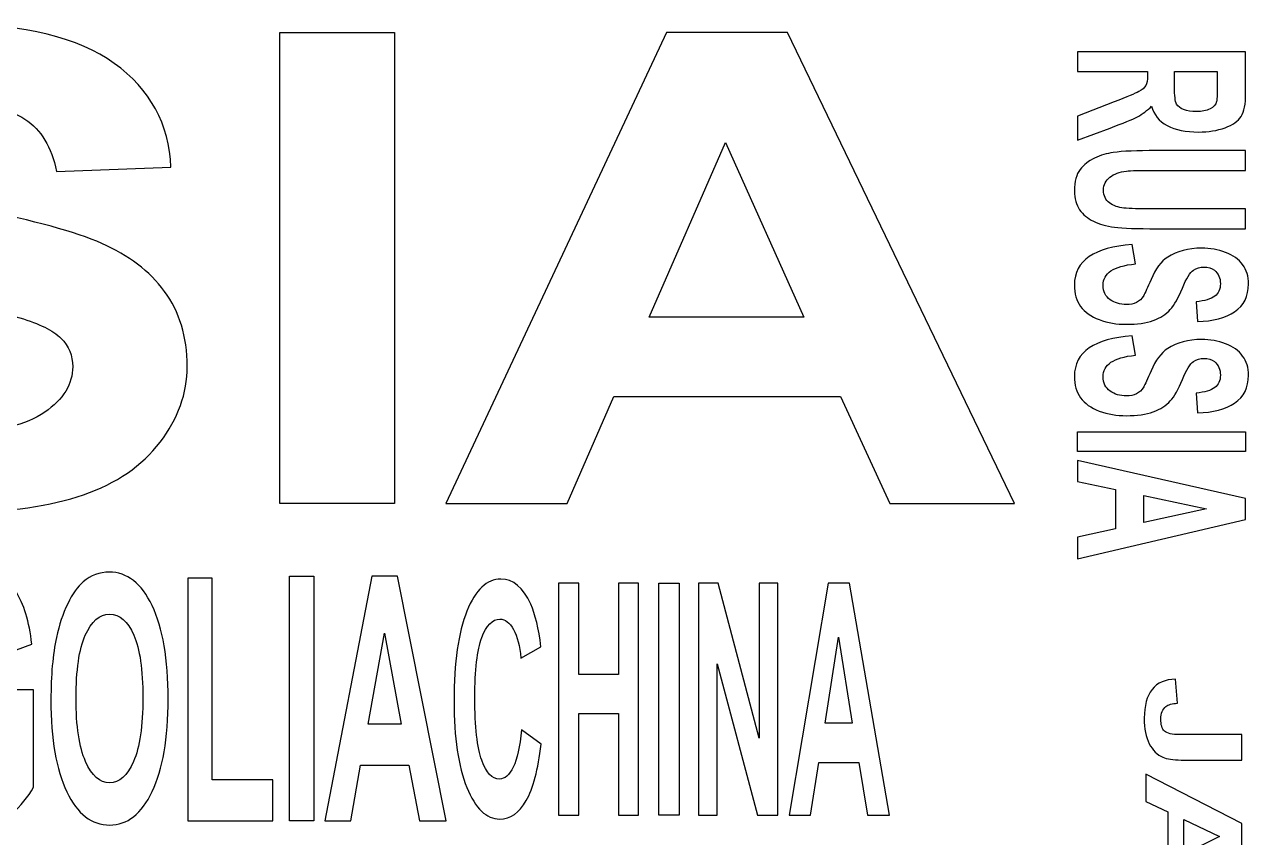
# Model space of a CAD drawing. Header units: centimetres. Extents: x -12.1 to 12.1, y -5 to 6.2.
# Drawn here: x 4.795 to 7.891, y 3.272 to 5.328 of the extents above; entities that cross this region are included whole.
import ezdxf

# ---------------------------------------------------------------- set-up
doc = ezdxf.new("R2010")
doc.units = ezdxf.units.CM
doc.header["$MEASUREMENT"] = 0
doc.layers.add('Layer 1', color=7, linetype='Continuous')

msp = doc.modelspace()

# ---------------------------------------------------------------- linework, layer by layer
at = {"layer": 'Layer 1', "color": 250}
for points, knots in [([(4.04048, 4.50397), (4.04048, 4.50397), (4.32215, 4.52671), (4.32215, 4.52671), (4.32215, 4.52671), (4.33909, 4.44811), (4.37348, 4.3904), (4.42532, 4.35357), (4.42532, 4.35357), (4.47712, 4.3167), (4.54706, 4.2983), (4.63505, 4.2983), (4.63505, 4.2983), (4.72829, 4.2983), (4.79853, 4.31467), (4.84579, 4.34748), (4.84579, 4.34748), (4.89305, 4.38027), (4.91669, 4.41859), (4.91669, 4.4625), (4.91669, 4.4625), (4.91669, 4.49069), (4.90676, 4.51463), (4.88688, 4.53443), (4.88688, 4.53443), (4.86699, 4.5542), (4.83225, 4.57141), (4.78272, 4.58605), (4.78272, 4.58605), (4.7488, 4.59581), (4.67157, 4.61313), (4.55094, 4.63806), (4.55094, 4.63806), (4.39576, 4.67004), (4.28691, 4.70931), (4.22437, 4.75596), (4.22437, 4.75596), (4.13631, 4.82151), (4.09228, 4.90144), (4.09228, 4.99573), (4.09228, 4.99573), (4.09228, 5.05644), (4.11301, 5.11322), (4.15442, 5.16604), (4.15442, 5.16604), (4.1958, 5.2189), (4.25544, 5.2591), (4.33336, 5.28674), (4.33336, 5.28674), (4.41125, 5.31441), (4.50531, 5.32821), (4.61549, 5.32821), (4.61549, 5.32821), (4.79544, 5.32821), (4.93087, 5.29542), (5.02184, 5.22987), (5.02184, 5.22987), (5.11278, 5.16429), (5.16051, 5.07677), (5.16508, 4.96728), (5.16508, 4.96728), (5.16508, 4.96728), (4.87564, 4.9567), (4.87564, 4.9567), (4.87564, 4.9567), (4.86323, 5.01797), (4.83665, 5.062), (4.79594, 5.08882), (4.79594, 5.08882), (4.75517, 5.11564), (4.69405, 5.12903), (4.61258, 5.12903), (4.61258, 5.12903), (4.52848, 5.12903), (4.46262, 5.11468), (4.41501, 5.086), (4.41501, 5.086), (4.38437, 5.06753), (4.36905, 5.04287), (4.36905, 5.01197), (4.36905, 5.01197), (4.36905, 4.98382), (4.38338, 4.95967), (4.41209, 4.93964), (4.41209, 4.93964), (4.44861, 4.91419), (4.53727, 4.88761), (4.67807, 4.86001), (4.67807, 4.86001), (4.81892, 4.83234), (4.92304, 4.80378), (4.99054, 4.77422), (4.99054, 4.77422), (5.05801, 4.74469), (5.11083, 4.70433), (5.14895, 4.65311), (5.14895, 4.65311), (5.18709, 4.6019), (5.20617, 4.53859), (5.20617, 4.46332), (5.20617, 4.46332), (5.20617, 4.39503), (5.18334, 4.33106), (5.13773, 4.27145), (5.13773, 4.27145), (5.09208, 4.21185), (5.02752, 4.16753), (4.9441, 4.13856), (4.9441, 4.13856), (4.86064, 4.10958), (4.75663, 4.09508), (4.63212, 4.09508), (4.63212, 4.09508), (4.45085, 4.09508), (4.31169, 4.12987), (4.21458, 4.19953), (4.21458, 4.19953), (4.11741, 4.26916), (4.05937, 4.37063), (4.04048, 4.50397)], [0, 0, 0, 0, 0.0322581, 0.0322581, 0.0322581, 0.0322581, 0.0645161, 0.0645161, 0.0645161, 0.0645161, 0.0967742, 0.0967742, 0.0967742, 0.0967742, 0.1290323, 0.1290323, 0.1290323, 0.1290323, 0.1612903, 0.1612903, 0.1612903, 0.1612903, 0.1935484, 0.1935484, 0.1935484, 0.1935484, 0.2258065, 0.2258065, 0.2258065, 0.2258065, 0.2580645, 0.2580645, 0.2580645, 0.2580645, 0.2903226, 0.2903226, 0.2903226, 0.2903226, 0.3225806, 0.3225806, 0.3225806, 0.3225806, 0.3548387, 0.3548387, 0.3548387, 0.3548387, 0.3870968, 0.3870968, 0.3870968, 0.3870968, 0.4193548, 0.4193548, 0.4193548, 0.4193548, 0.4516129, 0.4516129, 0.4516129, 0.4516129, 0.483871, 0.483871, 0.483871, 0.483871, 0.516129, 0.516129, 0.516129, 0.516129, 0.5483871, 0.5483871, 0.5483871, 0.5483871, 0.5806452, 0.5806452, 0.5806452, 0.5806452, 0.6129032, 0.6129032, 0.6129032, 0.6129032, 0.6451613, 0.6451613, 0.6451613, 0.6451613, 0.6774194, 0.6774194, 0.6774194, 0.6774194, 0.7096774, 0.7096774, 0.7096774, 0.7096774, 0.7419355, 0.7419355, 0.7419355, 0.7419355, 0.7741935, 0.7741935, 0.7741935, 0.7741935, 0.8064516, 0.8064516, 0.8064516, 0.8064516, 0.8387097, 0.8387097, 0.8387097, 0.8387097, 0.8709677, 0.8709677, 0.8709677, 0.8709677, 0.9032258, 0.9032258, 0.9032258, 0.9032258, 0.9354839, 0.9354839, 0.9354839, 0.9354839, 1, 1, 1, 1]), ([(5.44089, 4.11619), (5.44089, 4.11619), (5.73033, 4.11619), (5.73033, 4.11619), (5.73033, 4.11619), (5.73033, 4.11619), (5.73033, 5.30788), (5.73033, 5.30788), (5.73033, 5.30788), (5.73033, 5.30788), (5.44089, 5.30788), (5.44089, 5.30788), (5.44089, 5.30788), (5.44089, 5.30788), (5.44089, 4.11619), (5.44089, 4.11619)], [0, 0, 0, 0, 0.2, 0.2, 0.2, 0.2, 0.4, 0.4, 0.4, 0.4, 0.6, 0.6, 0.6, 0.6, 1, 1, 1, 1]), ([(7.2989, 4.11619), (7.2989, 4.11619), (6.98405, 4.11619), (6.98405, 4.11619), (6.98405, 4.11619), (6.98405, 4.11619), (6.85887, 4.38691), (6.85887, 4.38691), (6.85887, 4.38691), (6.85887, 4.38691), (6.28577, 4.38691), (6.28577, 4.38691), (6.28577, 4.38691), (6.28577, 4.38691), (6.16746, 4.11619), (6.16746, 4.11619), (6.16746, 4.11619), (6.16746, 4.11619), (5.86041, 4.11619), (5.86041, 4.11619), (5.86041, 4.11619), (5.86041, 4.11619), (6.41879, 5.30788), (6.41879, 5.30788), (6.41879, 5.30788), (6.41879, 5.30788), (6.72492, 5.30788), (6.72492, 5.30788), (6.72492, 5.30788), (6.72492, 5.30788), (7.2989, 4.11619), (7.2989, 4.11619)], [0, 0, 0, 0, 0.1111111, 0.1111111, 0.1111111, 0.1111111, 0.2222222, 0.2222222, 0.2222222, 0.2222222, 0.3333333, 0.3333333, 0.3333333, 0.3333333, 0.4444444, 0.4444444, 0.4444444, 0.4444444, 0.5555556, 0.5555556, 0.5555556, 0.5555556, 0.6666667, 0.6666667, 0.6666667, 0.6666667, 0.7777778, 0.7777778, 0.7777778, 0.7777778, 1, 1, 1, 1]), ([(7.45837, 5.25902), (7.45837, 5.25902), (7.88403, 5.25902), (7.88403, 5.25902), (7.88403, 5.25902), (7.88403, 5.25902), (7.88403, 5.15361), (7.88403, 5.15361), (7.88403, 5.15361), (7.88403, 5.12711), (7.8802, 5.10784), (7.87255, 5.09583), (7.87255, 5.09583), (7.86492, 5.08381), (7.85129, 5.0742), (7.83179, 5.06698), (7.83179, 5.06698), (7.81219, 5.05976), (7.78985, 5.05617), (7.7647, 5.05617), (7.7647, 5.05617), (7.73272, 5.05617), (7.70637, 5.06165), (7.68558, 5.07257), (7.68558, 5.07257), (7.66479, 5.08352), (7.65165, 5.09985), (7.64621, 5.12166), (7.64621, 5.12166), (7.63534, 5.1108), (7.6235, 5.10189), (7.61051, 5.09482), (7.61051, 5.09482), (7.59752, 5.08777), (7.57449, 5.07828), (7.54141, 5.06631), (7.54141, 5.06631), (7.54141, 5.06631), (7.45837, 5.036), (7.45837, 5.036), (7.45837, 5.036), (7.45837, 5.036), (7.45837, 5.09593), (7.45837, 5.09593), (7.45837, 5.09593), (7.45837, 5.09593), (7.55099, 5.13214), (7.55099, 5.13214), (7.55099, 5.13214), (7.5841, 5.14499), (7.60494, 5.15378), (7.61357, 5.15853), (7.61357, 5.15853), (7.62215, 5.16328), (7.62806, 5.16828), (7.6313, 5.17358), (7.6313, 5.17358), (7.63448, 5.17888), (7.63608, 5.18727), (7.63608, 5.1988), (7.63608, 5.1988), (7.63608, 5.1988), (7.63608, 5.20893), (7.63608, 5.20893), (7.63608, 5.20893), (7.63608, 5.20893), (7.45837, 5.20893), (7.45837, 5.20893), (7.45837, 5.20893), (7.45837, 5.20893), (7.45837, 5.25902), (7.45837, 5.25902)], [0, 0, 0, 0, 0.0526316, 0.0526316, 0.0526316, 0.0526316, 0.1052632, 0.1052632, 0.1052632, 0.1052632, 0.1578947, 0.1578947, 0.1578947, 0.1578947, 0.2105263, 0.2105263, 0.2105263, 0.2105263, 0.2631579, 0.2631579, 0.2631579, 0.2631579, 0.3157895, 0.3157895, 0.3157895, 0.3157895, 0.3684211, 0.3684211, 0.3684211, 0.3684211, 0.4210526, 0.4210526, 0.4210526, 0.4210526, 0.4736842, 0.4736842, 0.4736842, 0.4736842, 0.5263158, 0.5263158, 0.5263158, 0.5263158, 0.5789474, 0.5789474, 0.5789474, 0.5789474, 0.6315789, 0.6315789, 0.6315789, 0.6315789, 0.6842105, 0.6842105, 0.6842105, 0.6842105, 0.7368421, 0.7368421, 0.7368421, 0.7368421, 0.7894737, 0.7894737, 0.7894737, 0.7894737, 0.8421053, 0.8421053, 0.8421053, 0.8421053, 0.8947368, 0.8947368, 0.8947368, 0.8947368, 1, 1, 1, 1]), ([(7.70401, 5.20893), (7.70401, 5.20893), (7.70401, 5.1719), (7.70401, 5.1719), (7.70401, 5.1719), (7.70401, 5.14787), (7.70576, 5.13285), (7.70922, 5.1269), (7.70922, 5.1269), (7.71272, 5.12091), (7.71871, 5.11619), (7.72719, 5.11284), (7.72719, 5.11284), (7.73572, 5.10946), (7.7464, 5.10778), (7.75919, 5.10778), (7.75919, 5.10778), (7.77349, 5.10778), (7.78508, 5.11002), (7.79387, 5.11444), (7.79387, 5.11444), (7.80263, 5.1189), (7.80829, 5.12522), (7.81056, 5.13331), (7.81056, 5.13331), (7.81155, 5.13739), (7.81201, 5.14956), (7.81201, 5.16986), (7.81201, 5.16986), (7.81201, 5.16986), (7.81201, 5.20893), (7.81201, 5.20893), (7.81201, 5.20893), (7.81201, 5.20893), (7.70401, 5.20893), (7.70401, 5.20893)], [0, 0, 0, 0, 0.1, 0.1, 0.1, 0.1, 0.2, 0.2, 0.2, 0.2, 0.3, 0.3, 0.3, 0.3, 0.4, 0.4, 0.4, 0.4, 0.5, 0.5, 0.5, 0.5, 0.6, 0.6, 0.6, 0.6, 0.7, 0.7, 0.7, 0.7, 0.8, 0.8, 0.8, 0.8, 1, 1, 1, 1]), ([(6.76597, 4.58768), (6.76597, 4.58768), (6.56846, 5.02988), (6.56846, 5.02988), (6.56846, 5.02988), (6.56846, 5.02988), (6.37479, 4.58768), (6.37479, 4.58768), (6.37479, 4.58768), (6.37479, 4.58768), (6.76597, 4.58768), (6.76597, 4.58768)], [0, 0, 0, 0, 0.25, 0.25, 0.25, 0.25, 0.5, 0.5, 0.5, 0.5, 1, 1, 1, 1]), ([(7.88403, 5.0093), (7.88403, 5.0093), (7.88403, 4.95921), (7.88403, 4.95921), (7.88403, 4.95921), (7.88403, 4.95921), (7.65349, 4.95921), (7.65349, 4.95921), (7.65349, 4.95921), (7.61686, 4.95921), (7.59318, 4.9586), (7.58235, 4.95735), (7.58235, 4.95735), (7.56491, 4.95523), (7.55096, 4.9501), (7.54039, 4.94206), (7.54039, 4.94206), (7.52982, 4.93396), (7.52455, 4.92296), (7.52455, 4.90895), (7.52455, 4.90895), (7.52455, 4.89477), (7.52953, 4.88402), (7.53951, 4.87684), (7.53951, 4.87684), (7.54951, 4.86958), (7.56173, 4.86527), (7.57624, 4.86379), (7.57624, 4.86379), (7.59076, 4.86233), (7.61487, 4.86157), (7.64853, 4.86157), (7.64853, 4.86157), (7.64853, 4.86157), (7.88403, 4.86157), (7.88403, 4.86157), (7.88403, 4.86157), (7.88403, 4.86157), (7.88403, 4.81152), (7.88403, 4.81152), (7.88403, 4.81152), (7.88403, 4.81152), (7.66045, 4.81152), (7.66045, 4.81152), (7.66045, 4.81152), (7.60938, 4.81152), (7.57321, 4.81289), (7.55216, 4.81556), (7.55216, 4.81556), (7.53104, 4.81827), (7.51325, 4.82328), (7.49872, 4.83056), (7.49872, 4.83056), (7.48422, 4.83782), (7.47266, 4.84757), (7.46401, 4.85974), (7.46401, 4.85974), (7.4554, 4.87192), (7.45111, 4.88781), (7.45111, 4.90743), (7.45111, 4.90743), (7.45111, 4.93114), (7.4558, 4.94908), (7.46518, 4.96133), (7.46518, 4.96133), (7.47461, 4.9736), (7.48681, 4.98323), (7.50178, 4.99034), (7.50178, 4.99034), (7.51677, 4.99745), (7.5325, 5.00213), (7.54898, 5.00437), (7.54898, 5.00437), (7.57336, 5.00766), (7.60938, 5.0093), (7.65695, 5.0093), (7.65695, 5.0093), (7.65695, 5.0093), (7.88403, 5.0093), (7.88403, 5.0093)], [0, 0, 0, 0, 0.047619, 0.047619, 0.047619, 0.047619, 0.0952381, 0.0952381, 0.0952381, 0.0952381, 0.1428571, 0.1428571, 0.1428571, 0.1428571, 0.1904762, 0.1904762, 0.1904762, 0.1904762, 0.2380952, 0.2380952, 0.2380952, 0.2380952, 0.2857143, 0.2857143, 0.2857143, 0.2857143, 0.3333333, 0.3333333, 0.3333333, 0.3333333, 0.3809524, 0.3809524, 0.3809524, 0.3809524, 0.4285714, 0.4285714, 0.4285714, 0.4285714, 0.4761905, 0.4761905, 0.4761905, 0.4761905, 0.5238095, 0.5238095, 0.5238095, 0.5238095, 0.5714286, 0.5714286, 0.5714286, 0.5714286, 0.6190476, 0.6190476, 0.6190476, 0.6190476, 0.6666667, 0.6666667, 0.6666667, 0.6666667, 0.7142857, 0.7142857, 0.7142857, 0.7142857, 0.7619048, 0.7619048, 0.7619048, 0.7619048, 0.8095238, 0.8095238, 0.8095238, 0.8095238, 0.8571429, 0.8571429, 0.8571429, 0.8571429, 0.9047619, 0.9047619, 0.9047619, 0.9047619, 1, 1, 1, 1]), ([(7.59686, 4.77142), (7.59686, 4.77142), (7.605, 4.72268), (7.605, 4.72268), (7.605, 4.72268), (7.57694, 4.71973), (7.55629, 4.7138), (7.54315, 4.70483), (7.54315, 4.70483), (7.53, 4.69586), (7.52342, 4.68378), (7.52342, 4.66855), (7.52342, 4.66855), (7.52342, 4.65241), (7.52927, 4.64027), (7.541, 4.63209), (7.541, 4.63209), (7.55268, 4.62391), (7.5664, 4.6198), (7.58206, 4.6198), (7.58206, 4.6198), (7.59213, 4.6198), (7.60069, 4.62155), (7.60774, 4.62496), (7.60774, 4.62496), (7.61482, 4.62842), (7.62097, 4.63442), (7.62621, 4.64301), (7.62621, 4.64301), (7.6297, 4.64886), (7.63587, 4.66223), (7.64475, 4.6831), (7.64475, 4.6831), (7.65619, 4.70993), (7.6702, 4.72876), (7.68689, 4.73963), (7.68689, 4.73963), (7.71027, 4.75482), (7.73887, 4.76246), (7.77253, 4.76246), (7.77253, 4.76246), (7.79422, 4.76246), (7.81448, 4.75887), (7.83333, 4.75168), (7.83333, 4.75168), (7.85222, 4.74452), (7.86661, 4.73421), (7.87642, 4.72076), (7.87642, 4.72076), (7.88635, 4.70728), (7.89127, 4.691), (7.89127, 4.67193), (7.89127, 4.67193), (7.89127, 4.6408), (7.87957, 4.61736), (7.85613, 4.60163), (7.85613, 4.60163), (7.83272, 4.58591), (7.80147, 4.57764), (7.76237, 4.57685), (7.76237, 4.57685), (7.76237, 4.57685), (7.7586, 4.62691), (7.7586, 4.62691), (7.7586, 4.62691), (7.78048, 4.62906), (7.7962, 4.63366), (7.80581, 4.64071), (7.80581, 4.64071), (7.81536, 4.64776), (7.82016, 4.65836), (7.82016, 4.67242), (7.82016, 4.67242), (7.82016, 4.68698), (7.81501, 4.6984), (7.80479, 4.7066), (7.80479, 4.7066), (7.79815, 4.7119), (7.78936, 4.71455), (7.77832, 4.71455), (7.77832, 4.71455), (7.76828, 4.71455), (7.75965, 4.71211), (7.7525, 4.70713), (7.7525, 4.70713), (7.74341, 4.70081), (7.73392, 4.68546), (7.72404, 4.66109), (7.72404, 4.66109), (7.71415, 4.63672), (7.70398, 4.61873), (7.69341, 4.60705), (7.69341, 4.60705), (7.68287, 4.59537), (7.66845, 4.58623), (7.65014, 4.57962), (7.65014, 4.57962), (7.63183, 4.57301), (7.60929, 4.56975), (7.58235, 4.56975), (7.58235, 4.56975), (7.55795, 4.56975), (7.53515, 4.57368), (7.51384, 4.58157), (7.51384, 4.58157), (7.49255, 4.58949), (7.47671, 4.60064), (7.46637, 4.61509), (7.46637, 4.61509), (7.45601, 4.6295), (7.45082, 4.64749), (7.45082, 4.66907), (7.45082, 4.66907), (7.45082, 4.7004), (7.46329, 4.72448), (7.48812, 4.74129), (7.48812, 4.74129), (7.51302, 4.75809), (7.54925, 4.76814), (7.59686, 4.77142)], [0, 0, 0, 0, 0.0322581, 0.0322581, 0.0322581, 0.0322581, 0.0645161, 0.0645161, 0.0645161, 0.0645161, 0.0967742, 0.0967742, 0.0967742, 0.0967742, 0.1290323, 0.1290323, 0.1290323, 0.1290323, 0.1612903, 0.1612903, 0.1612903, 0.1612903, 0.1935484, 0.1935484, 0.1935484, 0.1935484, 0.2258065, 0.2258065, 0.2258065, 0.2258065, 0.2580645, 0.2580645, 0.2580645, 0.2580645, 0.2903226, 0.2903226, 0.2903226, 0.2903226, 0.3225806, 0.3225806, 0.3225806, 0.3225806, 0.3548387, 0.3548387, 0.3548387, 0.3548387, 0.3870968, 0.3870968, 0.3870968, 0.3870968, 0.4193548, 0.4193548, 0.4193548, 0.4193548, 0.4516129, 0.4516129, 0.4516129, 0.4516129, 0.483871, 0.483871, 0.483871, 0.483871, 0.516129, 0.516129, 0.516129, 0.516129, 0.5483871, 0.5483871, 0.5483871, 0.5483871, 0.5806452, 0.5806452, 0.5806452, 0.5806452, 0.6129032, 0.6129032, 0.6129032, 0.6129032, 0.6451613, 0.6451613, 0.6451613, 0.6451613, 0.6774194, 0.6774194, 0.6774194, 0.6774194, 0.7096774, 0.7096774, 0.7096774, 0.7096774, 0.7419355, 0.7419355, 0.7419355, 0.7419355, 0.7741935, 0.7741935, 0.7741935, 0.7741935, 0.8064516, 0.8064516, 0.8064516, 0.8064516, 0.8387097, 0.8387097, 0.8387097, 0.8387097, 0.8709677, 0.8709677, 0.8709677, 0.8709677, 0.9032258, 0.9032258, 0.9032258, 0.9032258, 0.9354839, 0.9354839, 0.9354839, 0.9354839, 1, 1, 1, 1]), ([(7.59686, 4.5403), (7.59686, 4.5403), (7.605, 4.49156), (7.605, 4.49156), (7.605, 4.49156), (7.57694, 4.48865), (7.55629, 4.48268), (7.54315, 4.47374), (7.54315, 4.47374), (7.53, 4.46475), (7.52342, 4.45266), (7.52342, 4.43746), (7.52342, 4.43746), (7.52342, 4.4213), (7.52927, 4.40915), (7.541, 4.40097), (7.541, 4.40097), (7.55268, 4.39279), (7.5664, 4.38872), (7.58206, 4.38872), (7.58206, 4.38872), (7.59213, 4.38872), (7.60069, 4.39043), (7.60774, 4.39384), (7.60774, 4.39384), (7.61482, 4.3973), (7.62097, 4.40333), (7.62621, 4.41189), (7.62621, 4.41189), (7.6297, 4.41775), (7.63587, 4.43114), (7.64475, 4.45199), (7.64475, 4.45199), (7.65619, 4.47881), (7.6702, 4.49765), (7.68689, 4.50848), (7.68689, 4.50848), (7.71027, 4.52374), (7.73887, 4.53131), (7.77253, 4.53131), (7.77253, 4.53131), (7.79422, 4.53131), (7.81448, 4.52776), (7.83333, 4.52059), (7.83333, 4.52059), (7.85222, 4.51343), (7.86661, 4.50312), (7.87642, 4.48961), (7.87642, 4.48961), (7.88635, 4.47616), (7.89127, 4.45988), (7.89127, 4.44083), (7.89127, 4.44083), (7.89127, 4.40971), (7.87957, 4.38624), (7.85613, 4.37052), (7.85613, 4.37052), (7.83272, 4.35476), (7.80147, 4.34652), (7.76237, 4.34574), (7.76237, 4.34574), (7.76237, 4.34574), (7.7586, 4.39582), (7.7586, 4.39582), (7.7586, 4.39582), (7.78048, 4.39794), (7.7962, 4.40254), (7.80581, 4.40959), (7.80581, 4.40959), (7.81536, 4.41667), (7.82016, 4.42724), (7.82016, 4.44133), (7.82016, 4.44133), (7.82016, 4.45586), (7.81501, 4.46725), (7.80479, 4.47552), (7.80479, 4.47552), (7.79815, 4.48078), (7.78936, 4.48344), (7.77832, 4.48344), (7.77832, 4.48344), (7.76828, 4.48344), (7.75965, 4.48099), (7.7525, 4.47601), (7.7525, 4.47601), (7.74341, 4.46969), (7.73392, 4.45435), (7.72404, 4.43), (7.72404, 4.43), (7.71415, 4.4056), (7.70398, 4.38761), (7.69341, 4.37596), (7.69341, 4.37596), (7.68287, 4.36425), (7.66845, 4.35511), (7.65014, 4.34853), (7.65014, 4.34853), (7.63183, 4.34192), (7.60929, 4.33863), (7.58235, 4.33863), (7.58235, 4.33863), (7.55795, 4.33863), (7.53515, 4.34259), (7.51384, 4.35045), (7.51384, 4.35045), (7.49255, 4.35837), (7.47671, 4.36953), (7.46637, 4.38397), (7.46637, 4.38397), (7.45601, 4.39841), (7.45082, 4.41638), (7.45082, 4.43793), (7.45082, 4.43793), (7.45082, 4.46932), (7.46329, 4.49336), (7.48812, 4.5102), (7.48812, 4.5102), (7.51302, 4.527), (7.54925, 4.53704), (7.59686, 4.5403)], [0, 0, 0, 0, 0.0322581, 0.0322581, 0.0322581, 0.0322581, 0.0645161, 0.0645161, 0.0645161, 0.0645161, 0.0967742, 0.0967742, 0.0967742, 0.0967742, 0.1290323, 0.1290323, 0.1290323, 0.1290323, 0.1612903, 0.1612903, 0.1612903, 0.1612903, 0.1935484, 0.1935484, 0.1935484, 0.1935484, 0.2258065, 0.2258065, 0.2258065, 0.2258065, 0.2580645, 0.2580645, 0.2580645, 0.2580645, 0.2903226, 0.2903226, 0.2903226, 0.2903226, 0.3225806, 0.3225806, 0.3225806, 0.3225806, 0.3548387, 0.3548387, 0.3548387, 0.3548387, 0.3870968, 0.3870968, 0.3870968, 0.3870968, 0.4193548, 0.4193548, 0.4193548, 0.4193548, 0.4516129, 0.4516129, 0.4516129, 0.4516129, 0.483871, 0.483871, 0.483871, 0.483871, 0.516129, 0.516129, 0.516129, 0.516129, 0.5483871, 0.5483871, 0.5483871, 0.5483871, 0.5806452, 0.5806452, 0.5806452, 0.5806452, 0.6129032, 0.6129032, 0.6129032, 0.6129032, 0.6451613, 0.6451613, 0.6451613, 0.6451613, 0.6774194, 0.6774194, 0.6774194, 0.6774194, 0.7096774, 0.7096774, 0.7096774, 0.7096774, 0.7419355, 0.7419355, 0.7419355, 0.7419355, 0.7741935, 0.7741935, 0.7741935, 0.7741935, 0.8064516, 0.8064516, 0.8064516, 0.8064516, 0.8387097, 0.8387097, 0.8387097, 0.8387097, 0.8709677, 0.8709677, 0.8709677, 0.8709677, 0.9032258, 0.9032258, 0.9032258, 0.9032258, 0.9354839, 0.9354839, 0.9354839, 0.9354839, 1, 1, 1, 1]), ([(7.45837, 4.24795), (7.45837, 4.24795), (7.88403, 4.24795), (7.88403, 4.24795), (7.88403, 4.24795), (7.88403, 4.24795), (7.88403, 4.29804), (7.88403, 4.29804), (7.88403, 4.29804), (7.88403, 4.29804), (7.45837, 4.29804), (7.45837, 4.29804), (7.45837, 4.29804), (7.45837, 4.29804), (7.45837, 4.24795), (7.45837, 4.24795)], [0, 0, 0, 0, 0.2, 0.2, 0.2, 0.2, 0.4, 0.4, 0.4, 0.4, 0.6, 0.6, 0.6, 0.6, 1, 1, 1, 1]), ([(7.45837, 3.97656), (7.45837, 3.97656), (7.45837, 4.03105), (7.45837, 4.03105), (7.45837, 4.03105), (7.45837, 4.03105), (7.55506, 4.05271), (7.55506, 4.05271), (7.55506, 4.05271), (7.55506, 4.05271), (7.55506, 4.15183), (7.55506, 4.15183), (7.55506, 4.15183), (7.55506, 4.15183), (7.45837, 4.17233), (7.45837, 4.17233), (7.45837, 4.17233), (7.45837, 4.17233), (7.45837, 4.22544), (7.45837, 4.22544), (7.45837, 4.22544), (7.45837, 4.22544), (7.88403, 4.12886), (7.88403, 4.12886), (7.88403, 4.12886), (7.88403, 4.12886), (7.88403, 4.07589), (7.88403, 4.07589), (7.88403, 4.07589), (7.88403, 4.07589), (7.45837, 3.97656), (7.45837, 3.97656)], [0, 0, 0, 0, 0.1111111, 0.1111111, 0.1111111, 0.1111111, 0.2222222, 0.2222222, 0.2222222, 0.2222222, 0.3333333, 0.3333333, 0.3333333, 0.3333333, 0.4444444, 0.4444444, 0.4444444, 0.4444444, 0.5555556, 0.5555556, 0.5555556, 0.5555556, 0.6666667, 0.6666667, 0.6666667, 0.6666667, 0.7777778, 0.7777778, 0.7777778, 0.7777778, 1, 1, 1, 1]), ([(7.62679, 4.06875), (7.62679, 4.06875), (7.7847, 4.10297), (7.7847, 4.10297), (7.7847, 4.10297), (7.7847, 4.10297), (7.62679, 4.13646), (7.62679, 4.13646), (7.62679, 4.13646), (7.62679, 4.13646), (7.62679, 4.06875), (7.62679, 4.06875)], [0, 0, 0, 0, 0.25, 0.25, 0.25, 0.25, 0.5, 0.5, 0.5, 0.5, 1, 1, 1, 1]), ([(4.68415, 3.54118), (4.68415, 3.54118), (4.68415, 3.64543), (4.68415, 3.64543), (4.68415, 3.64543), (4.68415, 3.64543), (4.81713, 3.64543), (4.81713, 3.64543), (4.81713, 3.64543), (4.81713, 3.64543), (4.81713, 3.39893), (4.81713, 3.39893), (4.81713, 3.39893), (4.80424, 3.3736), (4.78551, 3.3513), (4.76096, 3.33205), (4.76096, 3.33205), (4.73641, 3.31277), (4.71164, 3.3031), (4.68648, 3.3031), (4.68648, 3.3031), (4.65451, 3.3031), (4.62664, 3.31671), (4.60288, 3.34384), (4.60288, 3.34384), (4.57909, 3.37101), (4.56127, 3.40982), (4.54927, 3.46035), (4.54927, 3.46035), (4.53737, 3.51087), (4.53136, 3.56578), (4.53136, 3.62516), (4.53136, 3.62516), (4.53136, 3.6896), (4.53806, 3.74691), (4.5514, 3.79696), (4.5514, 3.79696), (4.5647, 3.84705), (4.58424, 3.88545), (4.60999, 3.91221), (4.60999, 3.91221), (4.62958, 3.93274), (4.65392, 3.94302), (4.68313, 3.94302), (4.68313, 3.94302), (4.72107, 3.94302), (4.75069, 3.92692), (4.77203, 3.89468), (4.77203, 3.89468), (4.79338, 3.86248), (4.80709, 3.81792), (4.8132, 3.76109), (4.8132, 3.76109), (4.8132, 3.76109), (4.75191, 3.73788), (4.75191, 3.73788), (4.75191, 3.73788), (4.7476, 3.76828), (4.7395, 3.79225), (4.72766, 3.80986), (4.72766, 3.80986), (4.71577, 3.82742), (4.7009, 3.83622), (4.68313, 3.83622), (4.68313, 3.83622), (4.65617, 3.83622), (4.63471, 3.81892), (4.61881, 3.7843), (4.61881, 3.7843), (4.60291, 3.7497), (4.59493, 3.69834), (4.59493, 3.63026), (4.59493, 3.63026), (4.59493, 3.55679), (4.60299, 3.50172), (4.61913, 3.46498), (4.61913, 3.46498), (4.63526, 3.42825), (4.65637, 3.40991), (4.68249, 3.40991), (4.68249, 3.40991), (4.69542, 3.40991), (4.70841, 3.41504), (4.72139, 3.42532), (4.72139, 3.42532), (4.73438, 3.43557), (4.7455, 3.44803), (4.75482, 3.46267), (4.75482, 3.46267), (4.75482, 3.46267), (4.75482, 3.54118), (4.75482, 3.54118), (4.75482, 3.54118), (4.75482, 3.54118), (4.68415, 3.54118), (4.68415, 3.54118)], [0, 0, 0, 0, 0.04, 0.04, 0.04, 0.04, 0.08, 0.08, 0.08, 0.08, 0.12, 0.12, 0.12, 0.12, 0.16, 0.16, 0.16, 0.16, 0.2, 0.2, 0.2, 0.2, 0.24, 0.24, 0.24, 0.24, 0.28, 0.28, 0.28, 0.28, 0.32, 0.32, 0.32, 0.32, 0.36, 0.36, 0.36, 0.36, 0.4, 0.4, 0.4, 0.4, 0.44, 0.44, 0.44, 0.44, 0.48, 0.48, 0.48, 0.48, 0.52, 0.52, 0.52, 0.52, 0.56, 0.56, 0.56, 0.56, 0.6, 0.6, 0.6, 0.6, 0.64, 0.64, 0.64, 0.64, 0.68, 0.68, 0.68, 0.68, 0.72, 0.72, 0.72, 0.72, 0.76, 0.76, 0.76, 0.76, 0.8, 0.8, 0.8, 0.8, 0.84, 0.84, 0.84, 0.84, 0.88, 0.88, 0.88, 0.88, 0.92, 0.92, 0.92, 0.92, 1, 1, 1, 1]), ([(4.86154, 3.61928), (4.86154, 3.68229), (4.86623, 3.7352), (4.87555, 3.77797), (4.87555, 3.77797), (4.88248, 3.80948), (4.89192, 3.83776), (4.90394, 3.86283), (4.90394, 3.86283), (4.91597, 3.88787), (4.92918, 3.90645), (4.94345, 3.91853), (4.94345, 3.91853), (4.9625, 3.93484), (4.98449, 3.94302), (5.00938, 3.94302), (5.00938, 3.94302), (5.05434, 3.94302), (5.09042, 3.91475), (5.11744, 3.85817), (5.11744, 3.85817), (5.14446, 3.80162), (5.15797, 3.72294), (5.15797, 3.62222), (5.15797, 3.62222), (5.15797, 3.52231), (5.14458, 3.44416), (5.11773, 3.38775), (5.11773, 3.38775), (5.09094, 3.33132), (5.05507, 3.3031), (5.0102, 3.3031), (5.0102, 3.3031), (4.96474, 3.3031), (4.9286, 3.33118), (4.90175, 3.38731), (4.90175, 3.38731), (4.87494, 3.44346), (4.86154, 3.52077), (4.86154, 3.61928)], [0, 0, 0, 0, 0.0909091, 0.0909091, 0.0909091, 0.0909091, 0.1818182, 0.1818182, 0.1818182, 0.1818182, 0.2727273, 0.2727273, 0.2727273, 0.2727273, 0.3636364, 0.3636364, 0.3636364, 0.3636364, 0.4545455, 0.4545455, 0.4545455, 0.4545455, 0.5454545, 0.5454545, 0.5454545, 0.5454545, 0.6363636, 0.6363636, 0.6363636, 0.6363636, 0.7272727, 0.7272727, 0.7272727, 0.7272727, 0.8181818, 0.8181818, 0.8181818, 0.8181818, 1, 1, 1, 1]), ([(5.20777, 3.31368), (5.20777, 3.31368), (5.20777, 3.92742), (5.20777, 3.92742), (5.20777, 3.92742), (5.20777, 3.92742), (5.26947, 3.92742), (5.26947, 3.92742), (5.26947, 3.92742), (5.26947, 3.92742), (5.26947, 3.41792), (5.26947, 3.41792), (5.26947, 3.41792), (5.26947, 3.41792), (5.42292, 3.41792), (5.42292, 3.41792), (5.42292, 3.41792), (5.42292, 3.41792), (5.42292, 3.31368), (5.42292, 3.31368), (5.42292, 3.31368), (5.42292, 3.31368), (5.20777, 3.31368), (5.20777, 3.31368)], [0, 0, 0, 0, 0.1428571, 0.1428571, 0.1428571, 0.1428571, 0.2857143, 0.2857143, 0.2857143, 0.2857143, 0.4285714, 0.4285714, 0.4285714, 0.4285714, 0.5714286, 0.5714286, 0.5714286, 0.5714286, 0.7142857, 0.7142857, 0.7142857, 0.7142857, 1, 1, 1, 1]), ([(5.46503, 3.31368), (5.46503, 3.31368), (5.52673, 3.31368), (5.52673, 3.31368), (5.52673, 3.31368), (5.52673, 3.31368), (5.52673, 3.93245), (5.52673, 3.93245), (5.52673, 3.93245), (5.52673, 3.93245), (5.46503, 3.93245), (5.46503, 3.93245), (5.46503, 3.93245), (5.46503, 3.93245), (5.46503, 3.31368), (5.46503, 3.31368)], [0, 0, 0, 0, 0.2, 0.2, 0.2, 0.2, 0.4, 0.4, 0.4, 0.4, 0.6, 0.6, 0.6, 0.6, 1, 1, 1, 1]), ([(5.8611, 3.31368), (5.8611, 3.31368), (5.79396, 3.31368), (5.79396, 3.31368), (5.79396, 3.31368), (5.79396, 3.31368), (5.76725, 3.45423), (5.76725, 3.45423), (5.76725, 3.45423), (5.76725, 3.45423), (5.6451, 3.45423), (5.6451, 3.45423), (5.6451, 3.45423), (5.6451, 3.45423), (5.61986, 3.31368), (5.61986, 3.31368), (5.61986, 3.31368), (5.61986, 3.31368), (5.55443, 3.31368), (5.55443, 3.31368), (5.55443, 3.31368), (5.55443, 3.31368), (5.67344, 3.93245), (5.67344, 3.93245), (5.67344, 3.93245), (5.67344, 3.93245), (5.73869, 3.93245), (5.73869, 3.93245), (5.73869, 3.93245), (5.73869, 3.93245), (5.8611, 3.31368), (5.8611, 3.31368)], [0, 0, 0, 0, 0.1111111, 0.1111111, 0.1111111, 0.1111111, 0.2222222, 0.2222222, 0.2222222, 0.2222222, 0.3333333, 0.3333333, 0.3333333, 0.3333333, 0.4444444, 0.4444444, 0.4444444, 0.4444444, 0.5555556, 0.5555556, 0.5555556, 0.5555556, 0.6666667, 0.6666667, 0.6666667, 0.6666667, 0.7777778, 0.7777778, 0.7777778, 0.7777778, 1, 1, 1, 1]), ([(6.05236, 3.54415), (6.05236, 3.54415), (6.10189, 3.50769), (6.10189, 3.50769), (6.10189, 3.50769), (6.09429, 3.44363), (6.08168, 3.39602), (6.06397, 3.36493), (6.06397, 3.36493), (6.04633, 3.33383), (6.02388, 3.31828), (5.99671, 3.31828), (5.99671, 3.31828), (5.96311, 3.31828), (5.93547, 3.34489), (5.91387, 3.39818), (5.91387, 3.39818), (5.89218, 3.45144), (5.88138, 3.52427), (5.88138, 3.61663), (5.88138, 3.61663), (5.88138, 3.71435), (5.89226, 3.79023), (5.91401, 3.8443), (5.91401, 3.8443), (5.93577, 3.89838), (5.96433, 3.9254), (5.99986, 3.9254), (5.99986, 3.9254), (6.03081, 3.9254), (6.05597, 3.90417), (6.07531, 3.86172), (6.07531, 3.86172), (6.08678, 3.83665), (6.09546, 3.80057), (6.10122, 3.7536), (6.10122, 3.7536), (6.10122, 3.7536), (6.05059, 3.72556), (6.05059, 3.72556), (6.05059, 3.72556), (6.04761, 3.75602), (6.04135, 3.78001), (6.03189, 3.79766), (6.03189, 3.79766), (6.0224, 3.81527), (6.01081, 3.8241), (5.99724, 3.8241), (5.99724, 3.8241), (5.97845, 3.8241), (5.96322, 3.80847), (5.95158, 3.77725), (5.95158, 3.77725), (5.93991, 3.74601), (5.93405, 3.69539), (5.93405, 3.62545), (5.93405, 3.62545), (5.93405, 3.55122), (5.93981, 3.49835), (5.95129, 3.46687), (5.95129, 3.46687), (5.96284, 3.43536), (5.97778, 3.41961), (5.99622, 3.41961), (5.99622, 3.41961), (6.00979, 3.41961), (6.02149, 3.42962), (6.03125, 3.44963), (6.03125, 3.44963), (6.04106, 3.46966), (6.04805, 3.50117), (6.05236, 3.54415)], [0, 0, 0, 0, 0.0526316, 0.0526316, 0.0526316, 0.0526316, 0.1052632, 0.1052632, 0.1052632, 0.1052632, 0.1578947, 0.1578947, 0.1578947, 0.1578947, 0.2105263, 0.2105263, 0.2105263, 0.2105263, 0.2631579, 0.2631579, 0.2631579, 0.2631579, 0.3157895, 0.3157895, 0.3157895, 0.3157895, 0.3684211, 0.3684211, 0.3684211, 0.3684211, 0.4210526, 0.4210526, 0.4210526, 0.4210526, 0.4736842, 0.4736842, 0.4736842, 0.4736842, 0.5263158, 0.5263158, 0.5263158, 0.5263158, 0.5789474, 0.5789474, 0.5789474, 0.5789474, 0.6315789, 0.6315789, 0.6315789, 0.6315789, 0.6842105, 0.6842105, 0.6842105, 0.6842105, 0.7368421, 0.7368421, 0.7368421, 0.7368421, 0.7894737, 0.7894737, 0.7894737, 0.7894737, 0.8421053, 0.8421053, 0.8421053, 0.8421053, 0.8947368, 0.8947368, 0.8947368, 0.8947368, 1, 1, 1, 1]), ([(6.14595, 3.3283), (6.14595, 3.3283), (6.14595, 3.91541), (6.14595, 3.91541), (6.14595, 3.91541), (6.14595, 3.91541), (6.19705, 3.91541), (6.19705, 3.91541), (6.19705, 3.91541), (6.19705, 3.91541), (6.19705, 3.68433), (6.19705, 3.68433), (6.19705, 3.68433), (6.19705, 3.68433), (6.29716, 3.68433), (6.29716, 3.68433), (6.29716, 3.68433), (6.29716, 3.68433), (6.29716, 3.91541), (6.29716, 3.91541), (6.29716, 3.91541), (6.29716, 3.91541), (6.34832, 3.91541), (6.34832, 3.91541), (6.34832, 3.91541), (6.34832, 3.91541), (6.34832, 3.3283), (6.34832, 3.3283), (6.34832, 3.3283), (6.34832, 3.3283), (6.29716, 3.3283), (6.29716, 3.3283), (6.29716, 3.3283), (6.29716, 3.3283), (6.29716, 3.585), (6.29716, 3.585), (6.29716, 3.585), (6.29716, 3.585), (6.19705, 3.585), (6.19705, 3.585), (6.19705, 3.585), (6.19705, 3.585), (6.19705, 3.3283), (6.19705, 3.3283), (6.19705, 3.3283), (6.19705, 3.3283), (6.14595, 3.3283), (6.14595, 3.3283)], [0, 0, 0, 0, 0.0769231, 0.0769231, 0.0769231, 0.0769231, 0.1538462, 0.1538462, 0.1538462, 0.1538462, 0.2307692, 0.2307692, 0.2307692, 0.2307692, 0.3076923, 0.3076923, 0.3076923, 0.3076923, 0.3846154, 0.3846154, 0.3846154, 0.3846154, 0.4615385, 0.4615385, 0.4615385, 0.4615385, 0.5384615, 0.5384615, 0.5384615, 0.5384615, 0.6153846, 0.6153846, 0.6153846, 0.6153846, 0.6923077, 0.6923077, 0.6923077, 0.6923077, 0.7692308, 0.7692308, 0.7692308, 0.7692308, 0.8461538, 0.8461538, 0.8461538, 0.8461538, 1, 1, 1, 1]), ([(6.3996, 3.3283), (6.3996, 3.3283), (6.45071, 3.3283), (6.45071, 3.3283), (6.45071, 3.3283), (6.45071, 3.3283), (6.45071, 3.91541), (6.45071, 3.91541), (6.45071, 3.91541), (6.45071, 3.91541), (6.3996, 3.91541), (6.3996, 3.91541), (6.3996, 3.91541), (6.3996, 3.91541), (6.3996, 3.3283), (6.3996, 3.3283)], [0, 0, 0, 0, 0.2, 0.2, 0.2, 0.2, 0.4, 0.4, 0.4, 0.4, 0.6, 0.6, 0.6, 0.6, 1, 1, 1, 1]), ([(6.49994, 3.3283), (6.49994, 3.3283), (6.49994, 3.91541), (6.49994, 3.91541), (6.49994, 3.91541), (6.49994, 3.91541), (6.54965, 3.91541), (6.54965, 3.91541), (6.54965, 3.91541), (6.54965, 3.91541), (6.65331, 3.52333), (6.65331, 3.52333), (6.65331, 3.52333), (6.65331, 3.52333), (6.65331, 3.91541), (6.65331, 3.91541), (6.65331, 3.91541), (6.65331, 3.91541), (6.70075, 3.91541), (6.70075, 3.91541), (6.70075, 3.91541), (6.70075, 3.91541), (6.70075, 3.3283), (6.70075, 3.3283), (6.70075, 3.3283), (6.70075, 3.3283), (6.64947, 3.3283), (6.64947, 3.3283), (6.64947, 3.3283), (6.64947, 3.3283), (6.54744, 3.71115), (6.54744, 3.71115), (6.54744, 3.71115), (6.54744, 3.71115), (6.54744, 3.3283), (6.54744, 3.3283), (6.54744, 3.3283), (6.54744, 3.3283), (6.49994, 3.3283), (6.49994, 3.3283)], [0, 0, 0, 0, 0.0909091, 0.0909091, 0.0909091, 0.0909091, 0.1818182, 0.1818182, 0.1818182, 0.1818182, 0.2727273, 0.2727273, 0.2727273, 0.2727273, 0.3636364, 0.3636364, 0.3636364, 0.3636364, 0.4545455, 0.4545455, 0.4545455, 0.4545455, 0.5454545, 0.5454545, 0.5454545, 0.5454545, 0.6363636, 0.6363636, 0.6363636, 0.6363636, 0.7272727, 0.7272727, 0.7272727, 0.7272727, 0.8181818, 0.8181818, 0.8181818, 0.8181818, 1, 1, 1, 1]), ([(6.98312, 3.3283), (6.98312, 3.3283), (6.92747, 3.3283), (6.92747, 3.3283), (6.92747, 3.3283), (6.92747, 3.3283), (6.9054, 3.46166), (6.9054, 3.46166), (6.9054, 3.46166), (6.9054, 3.46166), (6.80418, 3.46166), (6.80418, 3.46166), (6.80418, 3.46166), (6.80418, 3.46166), (6.7833, 3.3283), (6.7833, 3.3283), (6.7833, 3.3283), (6.7833, 3.3283), (6.72908, 3.3283), (6.72908, 3.3283), (6.72908, 3.3283), (6.72908, 3.3283), (6.82767, 3.91541), (6.82767, 3.91541), (6.82767, 3.91541), (6.82767, 3.91541), (6.88172, 3.91541), (6.88172, 3.91541), (6.88172, 3.91541), (6.88172, 3.91541), (6.98312, 3.3283), (6.98312, 3.3283)], [0, 0, 0, 0, 0.1111111, 0.1111111, 0.1111111, 0.1111111, 0.2222222, 0.2222222, 0.2222222, 0.2222222, 0.3333333, 0.3333333, 0.3333333, 0.3333333, 0.4444444, 0.4444444, 0.4444444, 0.4444444, 0.5555556, 0.5555556, 0.5555556, 0.5555556, 0.6666667, 0.6666667, 0.6666667, 0.6666667, 0.7777778, 0.7777778, 0.7777778, 0.7777778, 1, 1, 1, 1]), ([(4.92511, 3.6235), (4.92511, 3.55344), (4.93309, 3.5003), (4.9491, 3.46416), (4.9491, 3.46416), (4.96506, 3.42796), (4.98535, 3.40991), (5.00996, 3.40991), (5.00996, 3.40991), (5.03456, 3.40991), (5.05475, 3.42785), (5.07053, 3.46372), (5.07053, 3.46372), (5.08628, 3.49959), (5.0942, 3.55344), (5.0942, 3.62516), (5.0942, 3.62516), (5.0942, 3.69609), (5.08652, 3.749), (5.07117, 3.78388), (5.07117, 3.78388), (5.05583, 3.81877), (5.03538, 3.83622), (5.00996, 3.83622), (5.00996, 3.83622), (4.98454, 3.83622), (4.96407, 3.81857), (4.94846, 3.78327), (4.94846, 3.78327), (4.93291, 3.74792), (4.92511, 3.6947), (4.92511, 3.6235)], [0, 0, 0, 0, 0.1111111, 0.1111111, 0.1111111, 0.1111111, 0.2222222, 0.2222222, 0.2222222, 0.2222222, 0.3333333, 0.3333333, 0.3333333, 0.3333333, 0.4444444, 0.4444444, 0.4444444, 0.4444444, 0.5555556, 0.5555556, 0.5555556, 0.5555556, 0.6666667, 0.6666667, 0.6666667, 0.6666667, 0.7777778, 0.7777778, 0.7777778, 0.7777778, 1, 1, 1, 1]), ([(5.74745, 3.5585), (5.74745, 3.5585), (5.70535, 3.78811), (5.70535, 3.78811), (5.70535, 3.78811), (5.70535, 3.78811), (5.66408, 3.5585), (5.66408, 3.5585), (5.66408, 3.5585), (5.66408, 3.5585), (5.74745, 3.5585), (5.74745, 3.5585)], [0, 0, 0, 0, 0.25, 0.25, 0.25, 0.25, 0.5, 0.5, 0.5, 0.5, 1, 1, 1, 1]), ([(6.88897, 3.56054), (6.88897, 3.56054), (6.85412, 3.77844), (6.85412, 3.77844), (6.85412, 3.77844), (6.85412, 3.77844), (6.81991, 3.56054), (6.81991, 3.56054), (6.81991, 3.56054), (6.81991, 3.56054), (6.88897, 3.56054), (6.88897, 3.56054)], [0, 0, 0, 0, 0.25, 0.25, 0.25, 0.25, 0.5, 0.5, 0.5, 0.5, 1, 1, 1, 1]), ([(7.8745, 3.53192), (7.8745, 3.53192), (7.8745, 3.46768), (7.8745, 3.46768), (7.8745, 3.46768), (7.8745, 3.46768), (7.72073, 3.46768), (7.72073, 3.46768), (7.72073, 3.46768), (7.7006, 3.46768), (7.68514, 3.46999), (7.67431, 3.47464), (7.67431, 3.47464), (7.66019, 3.48087), (7.64883, 3.49223), (7.64027, 3.50862), (7.64027, 3.50862), (7.63168, 3.52502), (7.6274, 3.54668), (7.6274, 3.57354), (7.6274, 3.57354), (7.6274, 3.60504), (7.63412, 3.62929), (7.64752, 3.64627), (7.64752, 3.64627), (7.661, 3.66327), (7.68066, 3.67181), (7.70663, 3.67195), (7.70663, 3.67195), (7.70663, 3.67195), (7.71193, 3.61121), (7.71193, 3.61121), (7.71193, 3.61121), (7.69804, 3.61048), (7.6882, 3.60777), (7.6824, 3.60314), (7.6824, 3.60314), (7.67373, 3.59618), (7.66933, 3.58559), (7.66933, 3.57135), (7.66933, 3.57135), (7.66933, 3.55696), (7.67247, 3.54683), (7.6787, 3.54083), (7.6787, 3.54083), (7.68497, 3.53489), (7.69793, 3.53192), (7.71758, 3.53192), (7.71758, 3.53192), (7.71758, 3.53192), (7.8745, 3.53192), (7.8745, 3.53192)], [0, 0, 0, 0, 0.0714286, 0.0714286, 0.0714286, 0.0714286, 0.1428571, 0.1428571, 0.1428571, 0.1428571, 0.2142857, 0.2142857, 0.2142857, 0.2142857, 0.2857143, 0.2857143, 0.2857143, 0.2857143, 0.3571429, 0.3571429, 0.3571429, 0.3571429, 0.4285714, 0.4285714, 0.4285714, 0.4285714, 0.5, 0.5, 0.5, 0.5, 0.5714286, 0.5714286, 0.5714286, 0.5714286, 0.6428571, 0.6428571, 0.6428571, 0.6428571, 0.7142857, 0.7142857, 0.7142857, 0.7142857, 0.7857143, 0.7857143, 0.7857143, 0.7857143, 0.8571429, 0.8571429, 0.8571429, 0.8571429, 1, 1, 1, 1]), ([(7.63153, 3.11112), (7.63153, 3.11112), (7.63153, 3.18124), (7.63153, 3.18124), (7.63153, 3.18124), (7.63153, 3.18124), (7.68674, 3.20914), (7.68674, 3.20914), (7.68674, 3.20914), (7.68674, 3.20914), (7.68674, 3.33676), (7.68674, 3.33676), (7.68674, 3.33676), (7.68674, 3.33676), (7.63153, 3.36312), (7.63153, 3.36312), (7.63153, 3.36312), (7.63153, 3.36312), (7.63153, 3.43152), (7.63153, 3.43152), (7.63153, 3.43152), (7.63153, 3.43152), (7.8745, 3.30715), (7.8745, 3.30715), (7.8745, 3.30715), (7.8745, 3.30715), (7.8745, 3.23899), (7.8745, 3.23899), (7.8745, 3.23899), (7.8745, 3.23899), (7.63153, 3.11112), (7.63153, 3.11112)], [0, 0, 0, 0, 0.1111111, 0.1111111, 0.1111111, 0.1111111, 0.2222222, 0.2222222, 0.2222222, 0.2222222, 0.3333333, 0.3333333, 0.3333333, 0.3333333, 0.4444444, 0.4444444, 0.4444444, 0.4444444, 0.5555556, 0.5555556, 0.5555556, 0.5555556, 0.6666667, 0.6666667, 0.6666667, 0.6666667, 0.7777778, 0.7777778, 0.7777778, 0.7777778, 1, 1, 1, 1]), ([(7.72768, 3.22984), (7.72768, 3.22984), (7.81787, 3.27384), (7.81787, 3.27384), (7.81787, 3.27384), (7.81787, 3.27384), (7.72768, 3.31696), (7.72768, 3.31696), (7.72768, 3.31696), (7.72768, 3.31696), (7.72768, 3.22984), (7.72768, 3.22984)], [0, 0, 0, 0, 0.25, 0.25, 0.25, 0.25, 0.5, 0.5, 0.5, 0.5, 1, 1, 1, 1])]:
    msp.add_open_spline(points, degree=3, knots=knots, dxfattribs=at)

doc.saveas('drawing.dxf')
